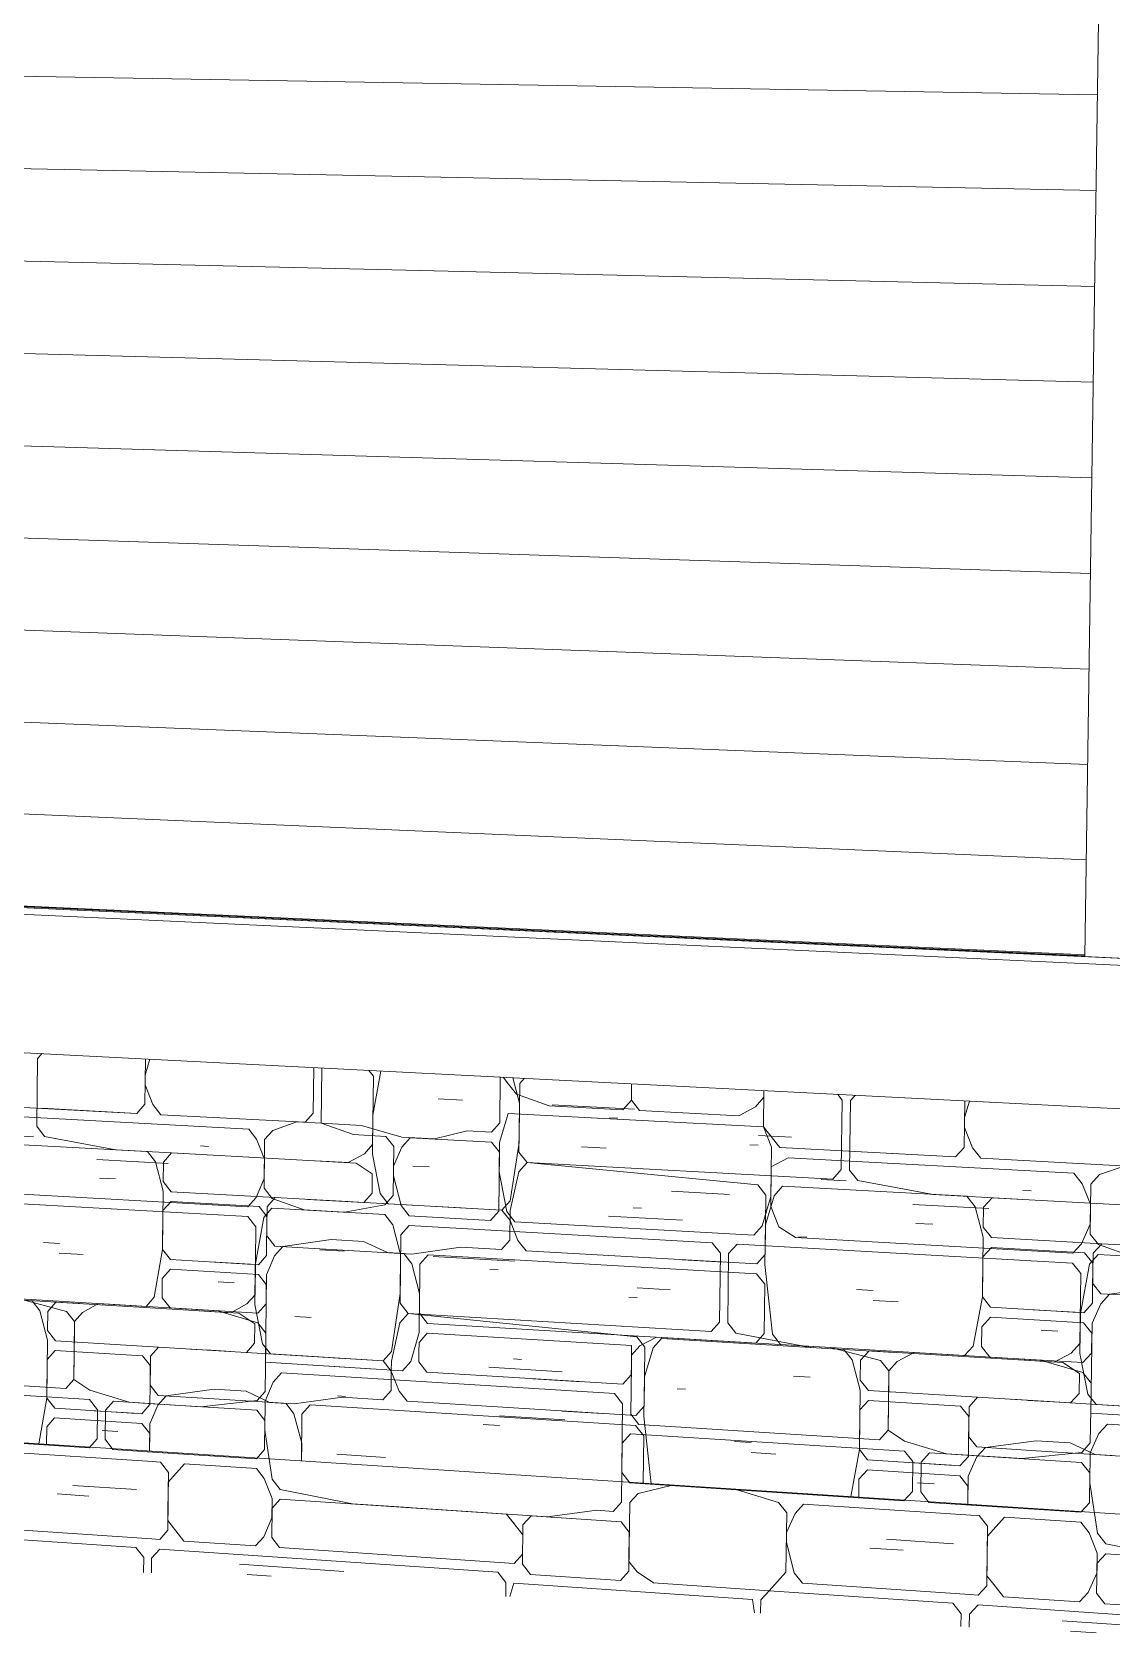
# Model space of a CAD drawing. Header units: inches. Extents: x 205 to 211, y -138 to -29.
# Drawn here: x 207.2177 to 207.2758, y -137.6604 to -137.5743 of the extents above; entities that cross this region are included whole.
import ezdxf

# ---------------------------------------------------------------- set-up
doc = ezdxf.new("R2010")
doc.units = ezdxf.units.IN
doc.header["$MEASUREMENT"] = 0
for name, color, linetype, lineweight in [('A-GLAZ', 151, 'Continuous', 13), ('A-PART', 2, 'Continuous', 9), ('A-WALL', 113, 'Continuous', 13), ('A-WALL-PATT', 111, 'Continuous', 13), ('L-SITE-WALL', 31, 'Continuous', 13)]:
    doc.layers.add(name, color=color, linetype=linetype, lineweight=lineweight)

# ---------------------------------------------------------------- blocks, each defined once
blk = doc.blocks.new('FP_44-Looking SouthWest')
at = {"layer": 'A-WALL-PATT', "lineweight": 9}
for p, q in [((-71.977403, -137.62954), (-71.977427, -137.631968)), ((-71.977166, -137.629552), (-71.977411, -137.630405)), ((-71.977411, -137.630405), (-71.977416, -137.630926)), ((-71.968378, -137.632446), (-71.968352, -137.630004)), ((-71.967918, -137.630026), (-71.96795, -137.632993)), ((-71.958316, -137.630518), (-71.958345, -137.632976)), ((-71.958167, -137.630526), (-71.957881, -137.630889)), ((-71.977416, -137.630926), (-71.976998, -137.631991)), ((-71.957881, -137.630889), (-71.957448, -137.63144)), ((-71.951258, -137.63088), (-71.951269, -137.63176)), ((-71.944136, -137.631245), (-71.944161, -137.633193)), ((-71.944136, -137.631245), (-71.944141, -137.631597)), ((-71.986799, -137.631991), (-71.97786, -137.632467)), ((-71.97786, -137.632467), (-71.98298, -137.632194)), ((-71.977427, -137.631968), (-71.97786, -137.632467)), ((-71.976998, -137.631991), (-71.976574, -137.632535)), ((-71.955694, -137.632059), (-71.957448, -137.63144)), ((-71.951719, -137.632267), (-71.955694, -137.632059)), ((-71.951269, -137.63176), (-71.951719, -137.632267)), ((-71.951269, -137.63176), (-71.950832, -137.632313)), ((-71.944595, -137.632106), (-71.945495, -137.632591)), ((-71.944595, -137.632106), (-71.944141, -137.631597)), ((-71.933332, -137.631799), (-71.933366, -137.634296)), ((-71.933081, -137.631812), (-71.933344, -137.632689)), ((-71.98638, -137.632532), (-71.971848, -137.633309)), ((-71.976574, -137.632535), (-71.968817, -137.632947)), ((-71.96925, -137.632924), (-71.970553, -137.633378)), ((-71.96795, -137.632993), (-71.96925, -137.632924)), ((-71.96925, -137.632924), (-71.968817, -137.632947)), ((-71.968817, -137.632947), (-71.968378, -137.632446)), ((-71.966219, -137.63361), (-71.96795, -137.632993)), ((-71.96795, -137.632993), (-71.965778, -137.633109)), ((-71.965778, -137.633109), (-71.963607, -137.63375)), ((-71.95879, -137.63348), (-71.958345, -137.632976)), ((-71.957899, -137.632472), (-71.958357, -137.634031)), ((-71.957899, -137.632472), (-71.944161, -137.633193)), ((-71.945495, -137.632591), (-71.950832, -137.632313)), ((-71.933344, -137.632689), (-71.933351, -137.633224)), ((-71.984694, -137.633659), (-71.98342, -137.633728)), ((-71.971848, -137.633309), (-71.971422, -137.633855)), ((-71.971422, -137.633855), (-71.971001, -137.634924)), ((-71.97099, -137.633878), (-71.971017, -137.636492)), ((-71.97099, -137.633878), (-71.970553, -137.633378)), ((-71.964479, -137.633703), (-71.966219, -137.63361)), ((-71.964479, -137.633703), (-71.964049, -137.634252)), ((-71.963613, -137.634276), (-71.963171, -137.633773)), ((-71.963607, -137.63375), (-71.961861, -137.633843)), ((-71.958796, -137.634007), (-71.963171, -137.633773)), ((-71.961861, -137.633843), (-71.960105, -137.63341)), ((-71.960105, -137.63341), (-71.95879, -137.63348)), ((-71.944161, -137.633193), (-71.943281, -137.634305)), ((-71.944161, -137.633193), (-71.943728, -137.634281)), ((-71.933351, -137.633224), (-71.932913, -137.63432)), ((-71.974443, -137.634215), (-71.974013, -137.634238)), ((-71.964077, -137.636878), (-71.964049, -137.634252)), ((-71.963613, -137.634276), (-71.96406, -137.635302)), ((-71.958796, -137.634007), (-71.958363, -137.634558)), ((-71.958399, -137.63772), (-71.958363, -137.634558)), ((-71.958357, -137.634031), (-71.958375, -137.635612)), ((-71.953955, -137.634266), (-71.952629, -137.634337)), ((-71.943728, -137.634281), (-71.943762, -137.636941)), ((-71.943281, -137.634305), (-71.933827, -137.634807)), ((-71.933827, -137.634807), (-71.939243, -137.63452)), ((-71.933366, -137.634296), (-71.933827, -137.634807)), ((-71.932913, -137.63432), (-71.932467, -137.63488)), ((-71.980022, -137.634952), (-71.976171, -137.635164)), ((-71.971001, -137.634924), (-71.971012, -137.63597)), ((-71.96406, -137.635302), (-71.964066, -137.635828)), ((-71.958375, -137.635612), (-71.95796, -137.637745)), ((-71.943742, -137.635345), (-71.943769, -137.637473)), ((-71.94284, -137.634861), (-71.943742, -137.635345)), ((-71.94284, -137.634861), (-71.927469, -137.635683)), ((-71.932467, -137.63488), (-71.924259, -137.635316)), ((-71.927469, -137.635683), (-71.92702, -137.636246)), ((-71.924717, -137.635292), (-71.926098, -137.635757)), ((-71.971012, -137.63597), (-71.971454, -137.636991)), ((-71.971017, -137.636492), (-71.97059, -137.637039)), ((-71.964066, -137.635828), (-71.963647, -137.637427)), ((-71.941061, -137.636023), (-71.939714, -137.636096)), ((-71.92702, -137.636245), (-71.926578, -137.637346)), ((-71.926563, -137.63627), (-71.926602, -137.638958)), ((-71.926563, -137.63627), (-71.926098, -137.635757)), ((-71.988956, -137.637047), (-71.971896, -137.638011)), ((-71.985993, -137.636697), (-71.971891, -137.637489)), ((-71.971454, -137.636991), (-71.971891, -137.637489)), ((-71.97059, -137.637039), (-71.968866, -137.637659)), ((-71.966698, -137.637781), (-71.964519, -137.637378)), ((-71.964519, -137.637378), (-71.964077, -137.636878)), ((-71.94911, -137.636648), (-71.945995, -137.636819)), ((-71.943762, -137.636941), (-71.94423, -137.638512)), ((-71.936124, -137.63736), (-71.93205, -137.637584)), ((-71.930218, -137.63661), (-71.929763, -137.636635)), ((-71.926578, -137.637346), (-71.926594, -137.638421)), ((-71.971896, -137.638011), (-71.97147, -137.638558)), ((-71.971033, -137.63806), (-71.971491, -137.640647)), ((-71.971033, -137.63806), (-71.970596, -137.637562)), ((-71.964524, -137.637903), (-71.970596, -137.637562)), ((-71.968866, -137.637659), (-71.966698, -137.637781)), ((-71.964524, -137.637903), (-71.964095, -137.638452)), ((-71.963647, -137.637427), (-71.963217, -137.637977)), ((-71.963217, -137.637977), (-71.958844, -137.638222)), ((-71.958844, -137.638222), (-71.958399, -137.63772)), ((-71.957527, -137.638296), (-71.95796, -137.637745)), ((-71.943769, -137.637473), (-71.943336, -137.638562)), ((-71.97147, -137.638558), (-71.971508, -137.642213)), ((-71.964095, -137.638452), (-71.963676, -137.640052)), ((-71.963705, -137.642675), (-71.963665, -137.639002)), ((-71.963665, -137.639002), (-71.963223, -137.638502)), ((-71.963223, -137.638502), (-71.946919, -137.639423)), ((-71.957527, -137.638296), (-71.944683, -137.639018)), ((-71.94423, -137.638512), (-71.944683, -137.639018)), ((-71.943336, -137.638562), (-71.942447, -137.639144)), ((-71.926594, -137.638421), (-71.927066, -137.63947)), ((-71.926602, -137.638958), (-71.926153, -137.639521)), ((-71.968022, -137.639802), (-71.966721, -137.639877)), ((-71.946919, -137.639423), (-71.946481, -137.639979)), ((-71.946481, -137.639979), (-71.946527, -137.643693)), ((-71.945582, -137.639499), (-71.946035, -137.640005)), ((-71.945582, -137.639499), (-71.927538, -137.640519)), ((-71.942447, -137.639144), (-71.92753, -137.639982)), ((-71.927066, -137.63947), (-71.92753, -137.639982)), ((-71.926153, -137.639521), (-71.92433, -137.640162)), ((-71.971491, -137.640647), (-71.971513, -137.642735)), ((-71.963676, -137.640052), (-71.963699, -137.642151)), ((-71.961931, -137.640152), (-71.957552, -137.640404)), ((-71.958874, -137.640855), (-71.958435, -137.64088)), ((-71.946035, -137.640005), (-71.946082, -137.643719)), ((-71.927538, -137.640519), (-71.92709, -137.641082)), ((-71.926625, -137.640571), (-71.927121, -137.64323)), ((-71.926625, -137.640571), (-71.92616, -137.640059)), ((-71.919736, -137.64042), (-71.92616, -137.640059)), ((-71.92709, -137.641082), (-71.927144, -137.644841)), ((-71.985197, -137.642438), (-71.980948, -137.642692)), ((-71.9835, -137.642539), (-71.98308, -137.643083)), ((-71.971508, -137.642213), (-71.971944, -137.642709)), ((-71.963699, -137.642151), (-71.964169, -137.645271)), ((-71.951398, -137.642346), (-71.950955, -137.642372)), ((-71.950949, -137.641843), (-71.949175, -137.641946)), ((-71.982669, -137.644662), (-71.98308, -137.643083)), ((-71.982665, -137.644144), (-71.982655, -137.643108)), ((-71.982655, -137.643108), (-71.982225, -137.642616)), ((-71.982225, -137.642616), (-71.97238, -137.643205)), ((-71.974531, -137.643077), (-71.972811, -137.64318)), ((-71.972811, -137.64318), (-71.971944, -137.642709)), ((-71.97238, -137.643205), (-71.971524, -137.643779)), ((-71.971513, -137.642735), (-71.971103, -137.644849)), ((-71.969359, -137.643386), (-71.968494, -137.643438)), ((-71.963717, -137.643724), (-71.963275, -137.643226)), ((-71.963275, -137.643226), (-71.963705, -137.642675)), ((-71.963275, -137.643226), (-71.946979, -137.644196)), ((-71.950981, -137.644487), (-71.963275, -137.643226)), ((-71.927121, -137.64323), (-71.927152, -137.645377)), ((-71.982665, -137.644144), (-71.982244, -137.644688)), ((-71.971524, -137.643779), (-71.971534, -137.644822)), ((-71.963717, -137.643724), (-71.964175, -137.645795)), ((-71.946527, -137.643693), (-71.946979, -137.644196)), ((-71.946082, -137.643719), (-71.945643, -137.644276)), ((-71.945643, -137.644276), (-71.941628, -137.645047)), ((-71.982698, -137.647769), (-71.982669, -137.644662)), ((-71.982244, -137.644688), (-71.976696, -137.645028)), ((-71.976696, -137.645028), (-71.97713, -137.645522)), ((-71.96461, -137.645768), (-71.976696, -137.645028)), ((-71.971971, -137.645318), (-71.974981, -137.645133)), ((-71.971534, -137.644822), (-71.971971, -137.645318)), ((-71.971103, -137.644849), (-71.970677, -137.645397)), ((-71.950981, -137.644487), (-71.950544, -137.645043)), ((-71.950583, -137.648214), (-71.950544, -137.645043)), ((-71.950101, -137.645069), (-71.950564, -137.646629)), ((-71.950101, -137.645069), (-71.949651, -137.644567)), ((-71.939834, -137.645155), (-71.949651, -137.644567)), ((-71.941628, -137.645047), (-71.937135, -137.645317)), ((-71.939834, -137.645155), (-71.939391, -137.645714)), ((-71.927144, -137.644841), (-71.927608, -137.64535)), ((-71.982679, -137.645698), (-71.982698, -137.647769)), ((-71.982679, -137.645698), (-71.982249, -137.645207)), ((-71.977558, -137.645495), (-71.982249, -137.645207)), ((-71.977558, -137.645495), (-71.977135, -137.646042)), ((-71.97713, -137.645522), (-71.97714, -137.646561)), ((-71.974122, -137.645186), (-71.972832, -137.645265)), ((-71.970677, -137.645397), (-71.96461, -137.645768)), ((-71.968083, -137.645556), (-71.966782, -137.645635)), ((-71.96461, -137.645768), (-71.964169, -137.645271)), ((-71.964181, -137.646319), (-71.96461, -137.645768)), ((-71.964175, -137.645795), (-71.964181, -137.646319)), ((-71.957612, -137.64567), (-71.957173, -137.645697)), ((-71.938963, -137.647339), (-71.939391, -137.645714)), ((-71.938956, -137.646807), (-71.938942, -137.645741)), ((-71.938942, -137.645741), (-71.938485, -137.645236)), ((-71.938485, -137.645236), (-71.928071, -137.645859)), ((-71.930347, -137.645723), (-71.928527, -137.645832)), ((-71.928527, -137.645832), (-71.927608, -137.64535)), ((-71.928071, -137.645859), (-71.927167, -137.646451)), ((-71.927152, -137.645377), (-71.926726, -137.647552)), ((-71.977155, -137.64812), (-71.977135, -137.646042)), ((-71.97714, -137.646561), (-71.977145, -137.647081)), ((-71.97714, -137.646561), (-71.977135, -137.646042)), ((-71.964186, -137.646843), (-71.964192, -137.647367)), ((-71.964186, -137.646843), (-71.964181, -137.646319)), ((-71.964181, -137.646319), (-71.963757, -137.647394)), ((-71.958934, -137.646116), (-71.95498, -137.646358)), ((-71.950564, -137.646629), (-71.95059, -137.648743)), ((-71.942544, -137.646588), (-71.941649, -137.646643)), ((-71.938956, -137.646807), (-71.938514, -137.647367)), ((-71.927167, -137.646451), (-71.927183, -137.647524)), ((-71.977145, -137.647081), (-71.976722, -137.647627)), ((-71.976727, -137.648147), (-71.976293, -137.647654)), ((-71.976722, -137.647627), (-71.973719, -137.647816)), ((-71.976293, -137.647654), (-71.973713, -137.647296)), ((-71.973713, -137.647296), (-71.971992, -137.647403)), ((-71.971992, -137.647403), (-71.970704, -137.648006)), ((-71.966805, -137.647728), (-71.969408, -137.648088)), ((-71.964633, -137.647864), (-71.966805, -137.647728)), ((-71.964192, -137.647367), (-71.964633, -137.647864)), ((-71.963757, -137.647394), (-71.963327, -137.647946)), ((-71.948797, -137.647267), (-71.948353, -137.647294)), ((-71.939006, -137.650533), (-71.938963, -137.647339)), ((-71.938514, -137.647367), (-71.932646, -137.647726)), ((-71.932646, -137.647726), (-71.933106, -137.648233)), ((-71.919858, -137.648509), (-71.932646, -137.647726)), ((-71.927183, -137.647524), (-71.927646, -137.648032)), ((-71.926726, -137.647552), (-71.926278, -137.648116)), ((-71.983131, -137.650239), (-71.982698, -137.647769)), ((-71.982698, -137.647769), (-71.982278, -137.648314)), ((-71.982278, -137.648314), (-71.977588, -137.648612)), ((-71.98015, -137.648449), (-71.978015, -137.648585)), ((-71.977588, -137.648612), (-71.977155, -137.64812)), ((-71.976727, -137.648147), (-71.977165, -137.649159)), ((-71.969408, -137.648088), (-71.973719, -137.647816)), ((-71.970704, -137.648006), (-71.96984, -137.64806)), ((-71.96984, -137.64806), (-71.969414, -137.64861)), ((-71.968981, -137.648637), (-71.968543, -137.648142)), ((-71.968543, -137.648142), (-71.951039, -137.649244)), ((-71.963327, -137.647946), (-71.951032, -137.648715)), ((-71.955005, -137.648467), (-71.952801, -137.648605)), ((-71.950583, -137.648214), (-71.951032, -137.648715)), ((-71.938978, -137.648404), (-71.939006, -137.650533)), ((-71.938978, -137.648404), (-71.938521, -137.647899)), ((-71.933559, -137.648205), (-71.938521, -137.647899)), ((-71.933559, -137.648205), (-71.933113, -137.648767)), ((-71.933106, -137.648233), (-71.933121, -137.649302)), ((-71.927646, -137.648032), (-71.930831, -137.647837)), ((-71.929923, -137.647893), (-71.928558, -137.647977)), ((-71.926278, -137.648116), (-71.919858, -137.648509)), ((-71.982712, -137.649322), (-71.982721, -137.650265)), ((-71.982712, -137.649322), (-71.982283, -137.648832)), ((-71.982283, -137.648832), (-71.977593, -137.649131)), ((-71.977593, -137.649131), (-71.97717, -137.649678)), ((-71.977165, -137.649159), (-71.977179, -137.650625)), ((-71.969414, -137.64861), (-71.968998, -137.650203)), ((-71.968981, -137.648637), (-71.969008, -137.651155)), ((-71.951039, -137.649244), (-71.950603, -137.6498)), ((-71.95059, -137.648743), (-71.950202, -137.652375)), ((-71.933143, -137.650904), (-71.933113, -137.648767)), ((-71.933121, -137.649302), (-71.933128, -137.649836)), ((-71.933121, -137.649302), (-71.933113, -137.648767)), ((-71.979733, -137.649513), (-71.97888, -137.649568)), ((-71.977179, -137.650625), (-71.97717, -137.649678)), ((-71.968998, -137.650203), (-71.969008, -137.651155)), ((-71.950634, -137.652347), (-71.950603, -137.6498)), ((-71.945717, -137.650109), (-71.944826, -137.650165)), ((-71.933128, -137.649836), (-71.932683, -137.650399)), ((-71.93223, -137.650427), (-71.929498, -137.650063)), ((-71.929498, -137.650063), (-71.927677, -137.650177)), ((-71.927677, -137.650177), (-71.926316, -137.650799)), ((-71.944832, -137.650695), (-71.943493, -137.650781)), ((-71.939473, -137.653071), (-71.939006, -137.650533)), ((-71.939006, -137.650533), (-71.938564, -137.651094)), ((-71.938564, -137.651094), (-71.933603, -137.65141)), ((-71.933603, -137.65141), (-71.933143, -137.650904)), ((-71.93269, -137.650933), (-71.933158, -137.651972)), ((-71.93269, -137.650933), (-71.93223, -137.650427)), ((-71.932683, -137.650399), (-71.929506, -137.650599)), ((-71.924946, -137.650886), (-71.929506, -137.650599)), ((-71.926316, -137.650799), (-71.925403, -137.650857)), ((-71.939027, -137.65213), (-71.938571, -137.651626)), ((-71.938571, -137.651626), (-71.93361, -137.651944)), ((-71.936313, -137.651237), (-71.934055, -137.651381)), ((-71.93361, -137.651944), (-71.933165, -137.652506)), ((-71.933158, -137.651972), (-71.933179, -137.65348)), ((-71.939027, -137.65213), (-71.93904, -137.653099)), ((-71.935876, -137.652332), (-71.934974, -137.65239)), ((-71.933179, -137.65348), (-71.933165, -137.652506))]:
    blk.add_line(p, q, dxfattribs=at)
blk = doc.blocks.new('FP_51-Looking SouthWest')
at = {"layer": 'A-PART'}
for p, q in [((-71.983214, -137.629527), (-71.983248, -137.63316)), ((-71.982978, -137.629254), (-71.983214, -137.629527)), ((-71.965379, -137.630156), (-71.965144, -137.630457)), ((-71.965144, -137.630457), (-71.965183, -137.634132)), ((-71.964744, -137.630189), (-71.965166, -137.632557)), ((-71.957639, -137.630553), (-71.957281, -137.631918)), ((-71.957311, -137.634556), (-71.957268, -137.630862)), ((-71.957268, -137.630862), (-71.957024, -137.630585)), ((-71.961665, -137.631689), (-71.960352, -137.631757)), ((-71.957281, -137.631918), (-71.957305, -137.634028)), ((-71.95552, -137.632009), (-71.951101, -137.63224)), ((-71.940172, -137.631448), (-71.939929, -137.631754)), ((-71.939929, -137.631754), (-71.939979, -137.635488)), ((-71.93948, -137.631777), (-71.939529, -137.635512)), ((-71.939229, -137.631497), (-71.93948, -137.631777)), ((-71.965166, -137.632557), (-71.965189, -137.634657)), ((-71.952436, -137.6327), (-71.951993, -137.632723)), ((-71.983248, -137.63316), (-71.982827, -137.633702)), ((-71.982827, -137.633702), (-71.978995, -137.63443)), ((-71.944439, -137.633652), (-71.94265, -137.633746)), ((-71.977283, -137.634523), (-71.98665, -137.634013)), ((-71.978995, -137.63443), (-71.974709, -137.634664)), ((-71.977283, -137.634523), (-71.97686, -137.635068)), ((-71.976431, -137.635091), (-71.975997, -137.634594)), ((-71.975997, -137.634594), (-71.966065, -137.635135)), ((-71.966499, -137.635111), (-71.965624, -137.634634)), ((-71.965183, -137.634132), (-71.965624, -137.634634)), ((-71.965189, -137.634657), (-71.964777, -137.63678)), ((-71.957305, -137.634028), (-71.957781, -137.637168)), ((-71.956878, -137.635107), (-71.957311, -137.634556)), ((-71.944893, -137.63416), (-71.944446, -137.634183)), ((-71.976446, -137.636654), (-71.97686, -137.635068)), ((-71.976441, -137.636133), (-71.976431, -137.635091)), ((-71.968235, -137.635016), (-71.966499, -137.635111)), ((-71.966065, -137.635135), (-71.965201, -137.635707)), ((-71.963016, -137.635301), (-71.962143, -137.635348)), ((-71.957323, -137.635611), (-71.957787, -137.637695)), ((-71.957323, -137.635611), (-71.956878, -137.635107)), ((-71.956878, -137.635107), (-71.940435, -137.635997)), ((-71.944473, -137.636311), (-71.956878, -137.635107)), ((-71.939979, -137.635488), (-71.940435, -137.635997)), ((-71.939529, -137.635512), (-71.939087, -137.63607)), ((-71.979864, -137.635943), (-71.97901, -137.635991)), ((-71.976441, -137.636133), (-71.976017, -137.636678)), ((-71.965201, -137.635707), (-71.965212, -137.636756)), ((-71.944473, -137.636311), (-71.944033, -137.636867)), ((-71.943586, -137.636891), (-71.943132, -137.636384)), ((-71.933225, -137.636923), (-71.943132, -137.636384)), ((-71.939087, -137.63607), (-71.935035, -137.636825)), ((-71.976477, -137.639778), (-71.976446, -137.636654)), ((-71.976456, -137.637695), (-71.976023, -137.637199)), ((-71.971289, -137.637465), (-71.976023, -137.637199)), ((-71.976017, -137.636678), (-71.97042, -137.63699)), ((-71.97042, -137.63699), (-71.970858, -137.637489)), ((-71.958226, -137.637671), (-71.97042, -137.63699)), ((-71.965652, -137.637256), (-71.96869, -137.637087)), ((-71.967823, -137.637135), (-71.966522, -137.637208)), ((-71.965212, -137.636756), (-71.965652, -137.637256)), ((-71.964777, -137.63678), (-71.964347, -137.637329)), ((-71.964347, -137.637329), (-71.958226, -137.637671)), ((-71.958226, -137.637671), (-71.957781, -137.637168)), ((-71.944074, -137.640057), (-71.944033, -137.636867)), ((-71.943586, -137.636891), (-71.944053, -137.638462)), ((-71.935035, -137.636825), (-71.930501, -137.637072)), ((-71.933225, -137.636923), (-71.932779, -137.637484)), ((-71.932325, -137.637509), (-71.931864, -137.636998)), ((-71.931864, -137.636998), (-71.921355, -137.63757)), ((-71.976456, -137.637695), (-71.976477, -137.639778)), ((-71.971289, -137.637465), (-71.970863, -137.638011)), ((-71.970885, -137.640101), (-71.970863, -137.638011)), ((-71.970858, -137.637489), (-71.970868, -137.638534)), ((-71.970868, -137.638534), (-71.970863, -137.638011)), ((-71.96173, -137.637475), (-71.960418, -137.637549)), ((-71.957793, -137.638222), (-71.958226, -137.637671)), ((-71.957799, -137.638749), (-71.957793, -137.638222)), ((-71.957787, -137.637695), (-71.957793, -137.638222)), ((-71.957793, -137.638222), (-71.957366, -137.639301)), ((-71.952499, -137.637991), (-71.94851, -137.638213)), ((-71.951165, -137.637535), (-71.950722, -137.63756)), ((-71.932348, -137.639115), (-71.932779, -137.637484)), ((-71.93234, -137.63858), (-71.932325, -137.637509)), ((-71.970868, -137.638534), (-71.970874, -137.639056)), ((-71.970874, -137.639056), (-71.970447, -137.639604)), ((-71.957799, -137.638749), (-71.957805, -137.639276)), ((-71.944053, -137.638462), (-71.944081, -137.640588)), ((-71.942271, -137.639094), (-71.941823, -137.639119)), ((-71.935961, -137.638379), (-71.935057, -137.638429)), ((-71.932392, -137.642328), (-71.932348, -137.639115)), ((-71.93234, -137.63858), (-71.931894, -137.639141)), ((-71.98288, -137.639408), (-71.982029, -137.639457)), ((-71.982034, -137.639975), (-71.980756, -137.64005)), ((-71.976931, -137.642354), (-71.976477, -137.639778)), ((-71.976477, -137.639778), (-71.976053, -137.640323)), ((-71.970453, -137.640126), (-71.970015, -137.639629)), ((-71.970447, -137.639604), (-71.967417, -137.639778)), ((-71.970015, -137.639629), (-71.967412, -137.639254)), ((-71.963069, -137.640028), (-71.967417, -137.639778)), ((-71.967412, -137.639254), (-71.965675, -137.639354)), ((-71.965675, -137.639354), (-71.964376, -137.639953)), ((-71.964376, -137.639953), (-71.963505, -137.640003)), ((-71.960442, -137.639653), (-71.963069, -137.640028)), ((-71.95825, -137.639778), (-71.960442, -137.639653)), ((-71.957805, -137.639276), (-71.95825, -137.639778)), ((-71.957366, -137.639301), (-71.956933, -137.639853)), ((-71.956933, -137.639853), (-71.944527, -137.640563)), ((-71.932363, -137.640186), (-71.931901, -137.639676)), ((-71.926894, -137.639958), (-71.931901, -137.639676)), ((-71.931894, -137.639141), (-71.925972, -137.639471)), ((-71.926894, -137.639958), (-71.926445, -137.640521)), ((-71.926437, -137.639983), (-71.926453, -137.641058)), ((-71.925972, -137.639471), (-71.926437, -137.639983)), ((-71.913067, -137.640192), (-71.925972, -137.639471)), ((-71.976492, -137.641339), (-71.976058, -137.640844)), ((-71.976058, -137.640844), (-71.971327, -137.641121)), ((-71.976053, -137.640323), (-71.971322, -137.640599)), ((-71.973906, -137.640448), (-71.971753, -137.640573)), ((-71.971322, -137.640599), (-71.970885, -137.640101)), ((-71.970453, -137.640126), (-71.970895, -137.641146)), ((-71.963505, -137.640003), (-71.963074, -137.640553)), ((-71.963074, -137.640553), (-71.962656, -137.642153)), ((-71.962638, -137.640578), (-71.962667, -137.643203)), ((-71.962638, -137.640578), (-71.962196, -137.640078)), ((-71.962196, -137.640078), (-71.944534, -137.641094)), ((-71.948536, -137.640333), (-71.946312, -137.640461)), ((-71.944074, -137.640057), (-71.944527, -137.640563)), ((-71.944081, -137.640588), (-71.943682, -137.644334)), ((-71.932363, -137.640186), (-71.932392, -137.642328)), ((-71.926476, -137.64267), (-71.926445, -137.640521)), ((-71.926453, -137.641058), (-71.926445, -137.640521)), ((-71.976492, -137.641339), (-71.976502, -137.64238)), ((-71.973486, -137.641516), (-71.972625, -137.641567)), ((-71.971327, -137.641121), (-71.970901, -137.641668)), ((-71.970895, -137.641146), (-71.970944, -137.645844)), ((-71.970911, -137.642713), (-71.970901, -137.641668)), ((-71.944534, -137.641094), (-71.944094, -137.641651)), ((-71.944129, -137.644307), (-71.944094, -137.641651)), ((-71.926453, -137.641058), (-71.926461, -137.641595)), ((-71.926461, -137.641595), (-71.926011, -137.642159)), ((-71.986723, -137.642288), (-71.977364, -137.642849)), ((-71.984182, -137.642441), (-71.981637, -137.643112)), ((-71.976931, -137.642354), (-71.977364, -137.642849)), ((-71.976502, -137.64238), (-71.976079, -137.642926)), ((-71.962656, -137.642153), (-71.962679, -137.644253)), ((-71.939165, -137.641936), (-71.938265, -137.641988)), ((-71.938272, -137.642521), (-71.936921, -137.6426)), ((-71.932883, -137.644976), (-71.932392, -137.642328)), ((-71.932392, -137.642328), (-71.931946, -137.642889)), ((-71.926019, -137.642696), (-71.925554, -137.642185)), ((-71.926011, -137.642159), (-71.922805, -137.642343)), ((-71.925554, -137.642185), (-71.922797, -137.641805)), ((-71.981637, -137.643112), (-71.981216, -137.643656)), ((-71.980785, -137.643163), (-71.981216, -137.643656)), ((-71.980785, -137.643163), (-71.979928, -137.642695)), ((-71.979928, -137.642695), (-71.973502, -137.64308)), ((-71.976079, -137.642926), (-71.971348, -137.643209)), ((-71.973502, -137.64308), (-71.971354, -137.643731)), ((-71.970911, -137.642713), (-71.971348, -137.643209)), ((-71.962667, -137.643203), (-71.962237, -137.643754)), ((-71.932415, -137.643933), (-71.931954, -137.643425)), ((-71.931954, -137.643425), (-71.926948, -137.643718)), ((-71.931946, -137.642889), (-71.926941, -137.643181)), ((-71.929675, -137.643022), (-71.927397, -137.643154)), ((-71.926941, -137.643181), (-71.926476, -137.64267)), ((-71.926019, -137.642696), (-71.926492, -137.643744)), ((-71.981216, -137.643656), (-71.981245, -137.646766)), ((-71.981245, -137.646766), (-71.981221, -137.644174)), ((-71.981216, -137.643656), (-71.981221, -137.644174)), ((-71.971354, -137.643731), (-71.970928, -137.644279)), ((-71.970933, -137.644801), (-71.970928, -137.644279)), ((-71.962679, -137.644253), (-71.963132, -137.6458)), ((-71.962685, -137.644778), (-71.962243, -137.644279)), ((-71.962243, -137.644279), (-71.951255, -137.644941)), ((-71.962237, -137.643754), (-71.944582, -137.644811)), ((-71.932415, -137.643933), (-71.93243, -137.645003)), ((-71.929235, -137.64412), (-71.928324, -137.644174)), ((-71.926948, -137.643718), (-71.9265, -137.644281)), ((-71.926492, -137.643744), (-71.926562, -137.648576)), ((-71.926515, -137.645355), (-71.9265, -137.644281)), ((-71.970933, -137.644801), (-71.97096, -137.64741)), ((-71.962691, -137.645302), (-71.962685, -137.644778)), ((-71.951255, -137.644941), (-71.951268, -137.645998)), ((-71.951262, -137.645469), (-71.950813, -137.644967)), ((-71.950813, -137.644967), (-71.94992, -137.644492)), ((-71.94992, -137.644492), (-71.940554, -137.645052)), ((-71.944129, -137.644307), (-71.944582, -137.644811)), ((-71.943682, -137.644333), (-71.943242, -137.644891)), ((-71.943242, -137.644891), (-71.933343, -137.645484)), ((-71.940554, -137.645052), (-71.937865, -137.645747)), ((-71.932883, -137.644976), (-71.933343, -137.645484)), ((-71.93243, -137.645003), (-71.931984, -137.645565)), ((-71.970944, -137.645844), (-71.963574, -137.646298)), ((-71.963574, -137.646298), (-71.963132, -137.6458)), ((-71.962691, -137.645302), (-71.962696, -137.645827)), ((-71.962696, -137.645827), (-71.962266, -137.646378)), ((-71.951268, -137.645998), (-71.9513, -137.648639)), ((-71.951275, -137.646526), (-71.951268, -137.645998)), ((-71.951268, -137.645998), (-71.951262, -137.645469)), ((-71.937865, -137.645747), (-71.937422, -137.646307)), ((-71.936964, -137.645801), (-71.937422, -137.646307)), ((-71.936964, -137.645801), (-71.936055, -137.645322)), ((-71.936055, -137.645322), (-71.929258, -137.645728)), ((-71.931984, -137.645565), (-71.926979, -137.645865)), ((-71.929258, -137.645728), (-71.926987, -137.646402)), ((-71.926515, -137.645355), (-71.926979, -137.645865)), ((-71.993916, -137.646488), (-71.981676, -137.647258)), ((-71.981676, -137.647258), (-71.981245, -137.646766)), ((-71.981245, -137.646766), (-71.980398, -137.647338)), ((-71.970086, -137.64642), (-71.970523, -137.646915)), ((-71.952172, -137.647528), (-71.970086, -137.64642)), ((-71.967484, -137.646057), (-71.965314, -137.646191)), ((-71.962266, -137.646378), (-71.951724, -137.647027)), ((-71.956573, -137.646729), (-71.953932, -137.646891)), ((-71.951275, -137.646526), (-71.951724, -137.647027)), ((-71.937422, -137.646307), (-71.937465, -137.649505)), ((-71.937465, -137.649505), (-71.937429, -137.64684)), ((-71.937422, -137.646307), (-71.937429, -137.64684)), ((-71.926987, -137.646402), (-71.926538, -137.646966)), ((-71.994338, -137.646975), (-71.980403, -137.647856)), ((-71.980398, -137.647338), (-71.978269, -137.647991)), ((-71.97096, -137.64741), (-71.971397, -137.647904)), ((-71.970523, -137.646915), (-71.970965, -137.647931)), ((-71.967067, -137.647653), (-71.966634, -137.64768)), ((-71.952172, -137.647528), (-71.951736, -137.648084)), ((-71.926546, -137.647503), (-71.926585, -137.650185)), ((-71.926546, -137.647503), (-71.926538, -137.646966)), ((-71.980403, -137.647856), (-71.979982, -137.648402)), ((-71.979982, -137.648402), (-71.979996, -137.649957)), ((-71.979555, -137.648429), (-71.97957, -137.649985)), ((-71.979555, -137.648429), (-71.979124, -137.647937)), ((-71.979124, -137.647937), (-71.976986, -137.648072)), ((-71.978269, -137.647991), (-71.974414, -137.648235)), ((-71.971402, -137.648426), (-71.976986, -137.648072)), ((-71.974414, -137.648235), (-71.971396, -137.647904)), ((-71.971402, -137.648426), (-71.970976, -137.648974)), ((-71.970965, -137.647931), (-71.970981, -137.649496)), ((-71.951736, -137.648084), (-71.9518, -137.653362)), ((-71.926562, -137.648576), (-71.918763, -137.649056)), ((-71.970992, -137.650539), (-71.970976, -137.648974)), ((-71.959236, -137.649195), (-71.958359, -137.64925)), ((-71.958353, -137.648724), (-71.954838, -137.648946)), ((-71.9513, -137.648639), (-71.950864, -137.649195)), ((-71.950864, -137.649195), (-71.937922, -137.650009)), ((-71.925656, -137.649169), (-71.926121, -137.649677)), ((-71.906696, -137.650342), (-71.925656, -137.649169)), ((-71.980427, -137.650448), (-71.994359, -137.649544)), ((-71.980427, -137.650448), (-71.979996, -137.649957)), ((-71.97957, -137.649985), (-71.979148, -137.650531)), ((-71.970981, -137.649496), (-71.970577, -137.652131)), ((-71.951762, -137.650196), (-71.951781, -137.651779)), ((-71.951313, -137.649696), (-71.951762, -137.650196)), ((-71.951313, -137.649696), (-71.936578, -137.650627)), ((-71.937922, -137.650009), (-71.937465, -137.649505)), ((-71.937465, -137.649505), (-71.936571, -137.650094)), ((-71.936571, -137.650094), (-71.934322, -137.65077)), ((-71.926585, -137.650185), (-71.927049, -137.650693)), ((-71.926121, -137.649677), (-71.926593, -137.650722)), ((-71.985527, -137.650634), (-71.977017, -137.651189)), ((-71.979148, -137.650531), (-71.977012, -137.65067)), ((-71.977012, -137.65067), (-71.971429, -137.651032)), ((-71.970992, -137.650539), (-71.971429, -137.651032)), ((-71.967101, -137.65079), (-71.964496, -137.650958)), ((-71.936578, -137.650627), (-71.936135, -137.651189)), ((-71.935684, -137.651218), (-71.935225, -137.650713)), ((-71.935225, -137.650713), (-71.932965, -137.650856)), ((-71.934322, -137.65077), (-71.930243, -137.651028)), ((-71.927057, -137.651229), (-71.932965, -137.650856)), ((-71.930243, -137.651028), (-71.927049, -137.650693)), ((-71.926593, -137.650722), (-71.926616, -137.652331)), ((-71.976589, -137.651217), (-71.977017, -137.651189)), ((-71.976589, -137.651217), (-71.976166, -137.651764)), ((-71.976166, -137.651764), (-71.976196, -137.65488)), ((-71.976171, -137.652284), (-71.975303, -137.651301)), ((-71.971434, -137.651553), (-71.975303, -137.651301)), ((-71.971434, -137.651553), (-71.971008, -137.652102)), ((-71.951781, -137.651779), (-71.951345, -137.652336)), ((-71.936135, -137.651189), (-71.936157, -137.652788)), ((-71.935684, -137.651218), (-71.935706, -137.652817)), ((-71.927057, -137.651229), (-71.926608, -137.651795)), ((-71.926632, -137.653403), (-71.926608, -137.651795)), ((-71.981298, -137.652464), (-71.977887, -137.65269)), ((-71.976191, -137.654361), (-71.976171, -137.652284)), ((-71.970588, -137.653173), (-71.971008, -137.652102)), ((-71.970577, -137.652131), (-71.970151, -137.652681)), ((-71.970151, -137.652681), (-71.966262, -137.65346)), ((-71.951358, -137.653391), (-71.95091, -137.652892)), ((-71.936615, -137.653292), (-71.951345, -137.652336)), ((-71.95091, -137.652892), (-71.949131, -137.652479)), ((-71.945575, -137.65271), (-71.943351, -137.653385)), ((-71.936615, -137.653292), (-71.936157, -137.652788)), ((-71.935706, -137.652817), (-71.935262, -137.65338)), ((-71.926616, -137.652331), (-71.926199, -137.655041)), ((-71.982154, -137.652925), (-71.980452, -137.653038)), ((-71.970609, -137.655258), (-71.970593, -137.653695)), ((-71.970599, -137.654216), (-71.970588, -137.653173)), ((-71.970593, -137.653695), (-71.970156, -137.653202)), ((-71.970156, -137.653202), (-71.957975, -137.654009)), ((-71.966262, -137.65346), (-71.95578, -137.654154)), ((-71.966262, -137.65346), (-71.963219, -137.653662)), ((-71.952249, -137.653861), (-71.9518, -137.653362)), ((-71.951358, -137.653391), (-71.951403, -137.657084)), ((-71.943351, -137.653385), (-71.942911, -137.653945)), ((-71.942464, -137.653974), (-71.94201, -137.653473)), ((-71.94201, -137.653473), (-71.933009, -137.65406)), ((-71.935262, -137.65338), (-71.933002, -137.653526)), ((-71.933002, -137.653526), (-71.927096, -137.65391)), ((-71.926632, -137.653403), (-71.927096, -137.65391)), ((-71.975768, -137.654909), (-71.976191, -137.654361)), ((-71.971041, -137.655229), (-71.970599, -137.654216)), ((-71.957975, -137.654009), (-71.95711, -137.655118)), ((-71.957975, -137.654009), (-71.957543, -137.654564)), ((-71.957129, -137.656695), (-71.957104, -137.654593)), ((-71.957104, -137.654593), (-71.956659, -137.654096)), ((-71.956659, -137.654096), (-71.951813, -137.654417)), ((-71.95578, -137.654154), (-71.953131, -137.653802)), ((-71.953131, -137.653802), (-71.952249, -137.653861)), ((-71.951813, -137.654417), (-71.951378, -137.654974)), ((-71.942953, -137.657127), (-71.942911, -137.653945)), ((-71.942464, -137.653974), (-71.942925, -137.655006)), ((-71.932556, -137.65409), (-71.933009, -137.65406)), ((-71.932556, -137.65409), (-71.932111, -137.654653)), ((-71.932118, -137.655188), (-71.931197, -137.654178)), ((-71.927103, -137.654445), (-71.931197, -137.654178)), ((-71.927103, -137.654445), (-71.926655, -137.655011)), ((-71.987259, -137.655164), (-71.977917, -137.655802)), ((-71.985564, -137.654763), (-71.977057, -137.655341)), ((-71.976629, -137.65537), (-71.977057, -137.655341)), ((-71.976196, -137.65488), (-71.976629, -137.65537)), ((-71.975768, -137.654909), (-71.975344, -137.655458)), ((-71.975344, -137.655458), (-71.971477, -137.65572)), ((-71.971041, -137.655229), (-71.971477, -137.65572)), ((-71.970609, -137.655258), (-71.970183, -137.655808)), ((-71.951378, -137.654974), (-71.951397, -137.656557)), ((-71.942925, -137.655006), (-71.942932, -137.655536)), ((-71.937544, -137.655363), (-71.933936, -137.655602)), ((-71.932111, -137.654653), (-71.932156, -137.657857)), ((-71.932148, -137.657323), (-71.932118, -137.655188)), ((-71.926214, -137.656113), (-71.926655, -137.655011)), ((-71.926199, -137.655041), (-71.92575, -137.655607)), ((-71.977495, -137.656349), (-71.977917, -137.655802)), ((-71.977502, -137.65714), (-71.977495, -137.656349)), ((-71.976634, -137.655889), (-71.977067, -137.656379)), ((-71.976634, -137.655889), (-71.95845, -137.657131)), ((-71.970183, -137.655808), (-71.957567, -137.656665)), ((-71.957567, -137.656665), (-71.957123, -137.65617)), ((-71.942932, -137.655536), (-71.942506, -137.657158)), ((-71.93845, -137.655835), (-71.936651, -137.655955)), ((-71.92623, -137.657185), (-71.926214, -137.656113)), ((-71.926222, -137.656649), (-71.925758, -137.656143)), ((-71.925758, -137.656143), (-71.912868, -137.656997)), ((-71.92575, -137.655607), (-71.921637, -137.656416)), ((-71.977067, -137.656379), (-71.977075, -137.657168)), ((-71.972349, -137.656703), (-71.966735, -137.657088)), ((-71.95845, -137.657131), (-71.958018, -137.657686)), ((-71.957129, -137.656695), (-71.956696, -137.65725)), ((-71.951403, -137.657084), (-71.951852, -137.657581)), ((-71.951397, -137.656557), (-71.950961, -137.657114)), ((-71.950961, -137.657114), (-71.950083, -137.657702)), ((-71.942953, -137.657127), (-71.943859, -137.658127)), ((-71.942506, -137.657158), (-71.942065, -137.657718)), ((-71.926702, -137.658226), (-71.92623, -137.657185)), ((-71.926246, -137.658257), (-71.926222, -137.656649)), ((-71.971923, -137.657253), (-71.970631, -137.657342)), ((-71.958018, -137.657686), (-71.958027, -137.658431)), ((-71.95758, -137.657716), (-71.957795, -137.658446)), ((-71.95758, -137.657716), (-71.944758, -137.658595)), ((-71.956696, -137.65725), (-71.951852, -137.657581)), ((-71.950083, -137.657702), (-71.943859, -137.658127)), ((-71.942065, -137.657718), (-71.933069, -137.65833)), ((-71.932156, -137.657857), (-71.932616, -137.65836)), ((-71.931703, -137.657888), (-71.932148, -137.657323)), ((-71.931703, -137.657888), (-71.931257, -137.658453)), ((-71.944758, -137.658595), (-71.944647, -137.659318)), ((-71.944312, -137.658626), (-71.944322, -137.65934)), ((-71.944312, -137.658626), (-71.943859, -137.658127)), ((-71.943859, -137.658127), (-71.93398, -137.658801)), ((-71.933536, -137.659365), (-71.93398, -137.658801)), ((-71.932623, -137.658894), (-71.933083, -137.659396)), ((-71.932616, -137.65836), (-71.933069, -137.65833)), ((-71.932623, -137.658894), (-71.913383, -137.660207)), ((-71.931257, -137.658453), (-71.927165, -137.658731)), ((-71.926702, -137.658226), (-71.927165, -137.658731)), ((-71.926246, -137.658257), (-71.925797, -137.658824)), ((-71.925797, -137.658824), (-71.912446, -137.65973)), ((-71.933545, -137.660054), (-71.933536, -137.659365)), ((-71.933083, -137.659396), (-71.933093, -137.660084)), ((-71.928092, -137.659739), (-71.922152, -137.660146)), ((-71.927644, -137.660305), (-71.926277, -137.660399))]:
    blk.add_line(p, q, dxfattribs=at)
blk = doc.blocks.new('FP_61-Looking SouthWest')
at = {"layer": 'A-WALL-PATT', "lineweight": 9}
for p, q in [((-72.018272, -137.576125), (-71.926202, -137.577702)), ((-72.0183, -137.580986), (-71.926277, -137.58286)), ((-72.018328, -137.585843), (-71.926351, -137.588014)), ((-72.018356, -137.590696), (-71.926426, -137.593162)), ((-72.018384, -137.595544), (-71.9265, -137.598305)), ((-72.018412, -137.600388), (-71.926574, -137.603443)), ((-72.018441, -137.605227), (-71.926648, -137.608576)), ((-72.018469, -137.610062), (-71.926722, -137.613704)), ((-72.018497, -137.614893), (-71.926796, -137.618828))]:
    blk.add_line(p, q, dxfattribs=at)

msp = doc.modelspace()

# ---------------------------------------------------------------- linework, layer by layer
at = {"layer": 'A-GLAZ', "lineweight": 9}
msp.add_line((207.274295, -137.624038), (207.275662, -137.529386), dxfattribs=at)
at = {"layer": 'A-PART'}
for p, q in [((207.274297, -137.623992), (207.182706, -137.619765)), ((207.36451, -137.628596), (207.183256, -137.620183)), ((207.186182, -137.619969), (207.274295, -137.624038)), ((207.274295, -137.624038), (207.186182, -137.619969)), ((207.186607, -137.619945), (207.274297, -137.623992)), ((207.274295, -137.624038), (207.357474, -137.627879)), ((207.183214, -137.627462), (207.364323, -137.636744))]:
    msp.add_line(p, q, dxfattribs=at)
at = {"layer": 'A-WALL'}
msp.add_line((207.182645, -137.619719), (207.274299, -137.623946), dxfattribs=at)
at = {"layer": 'L-SITE-WALL'}
for p, q in [((207.182767, -137.619811), (207.362299, -137.628102)), ((207.36451, -137.628596), (207.183256, -137.620183)), ((207.183214, -137.627462), (207.364323, -137.636744)), ((207.183032, -137.647967), (207.363518, -137.659678))]:
    msp.add_line(p, q, dxfattribs=at)

# ---------------------------------------------------------------- block references
at = {"layer": 'A-PART'}
msp.add_blockref('FP_51-Looking SouthWest', (279.20117, 0), dxfattribs=at)
at = {"layer": 'A-WALL', "lineweight": 9}
msp.add_blockref('FP_61-Looking SouthWest', (279.20117, 0), dxfattribs=at)
at = {"layer": 'L-SITE-WALL', "lineweight": 9}
msp.add_blockref('FP_44-Looking SouthWest', (279.20117, 0), dxfattribs=at)

doc.saveas('drawing.dxf')
